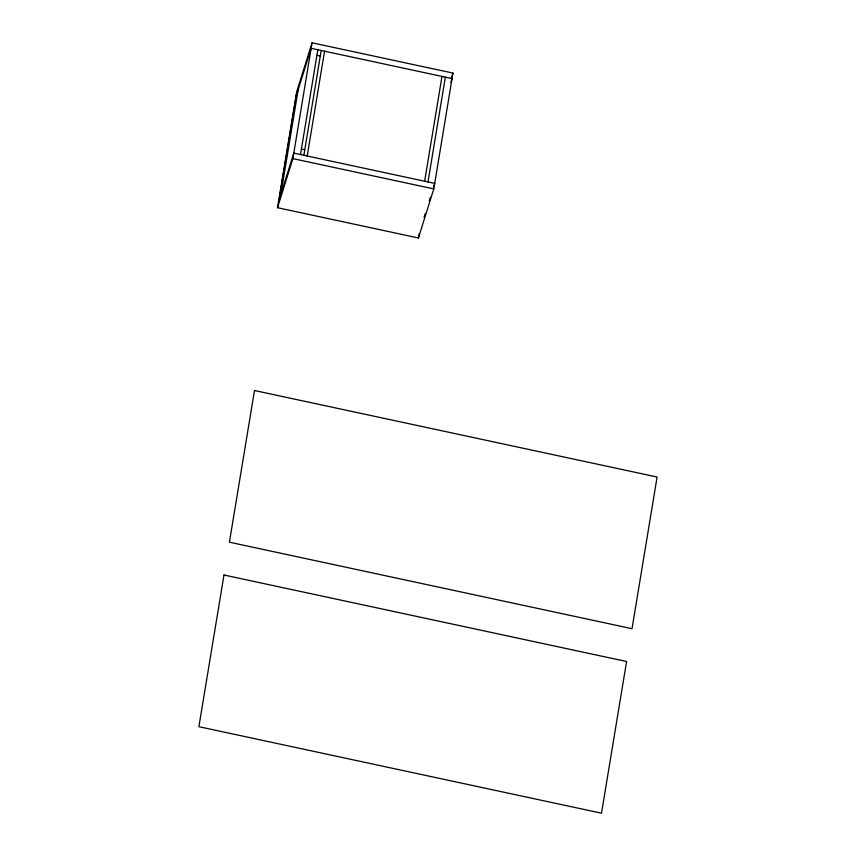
<?xml version="1.0" encoding="UTF-8"?>
<svg xmlns="http://www.w3.org/2000/svg" width="856" height="856" viewBox="0 0 856 856"><rect width="100%" height="100%" fill="white"/><g stroke="black" fill="none" stroke-linecap="round" stroke-linejoin="round"><path stroke-width="1.28" d="M277.505 207.698L296.668 91.87L312.055 42.8L452.963 73.081L433.799 188.909L418.424 237.979L277.505 207.698L292.891 158.627L312.055 42.8M279.024 200.261L296.358 95.465M280.832 194.483L298.166 89.687M300.51 154.551L317.844 49.755M303.869 155.278L321.203 50.483M307.218 155.995L324.552 51.2M424.651 181.226L441.985 76.43M418.424 237.979L419.151 233.57M428 181.954L445.345 77.158M295.759 97.391L311.135 48.311L452.054 78.592L450.866 82.369M278.425 202.187L293.801 153.117L434.709 183.387L433.532 187.164M451.39 78.11L452.963 73.081M424.062 217.36L425.25 213.593M429.198 201.01L430.375 197.233M316.934 55.276L320.294 55.993M301.419 149.04L304.779 149.757M292.891 158.627L433.799 188.909M223.983 575.007L198.892 726.691L601.5 813.2L626.592 661.517L223.983 575.007M254.5 390.518L229.408 542.19L632.017 628.7L657.108 477.027L254.5 390.518"/></g></svg>
